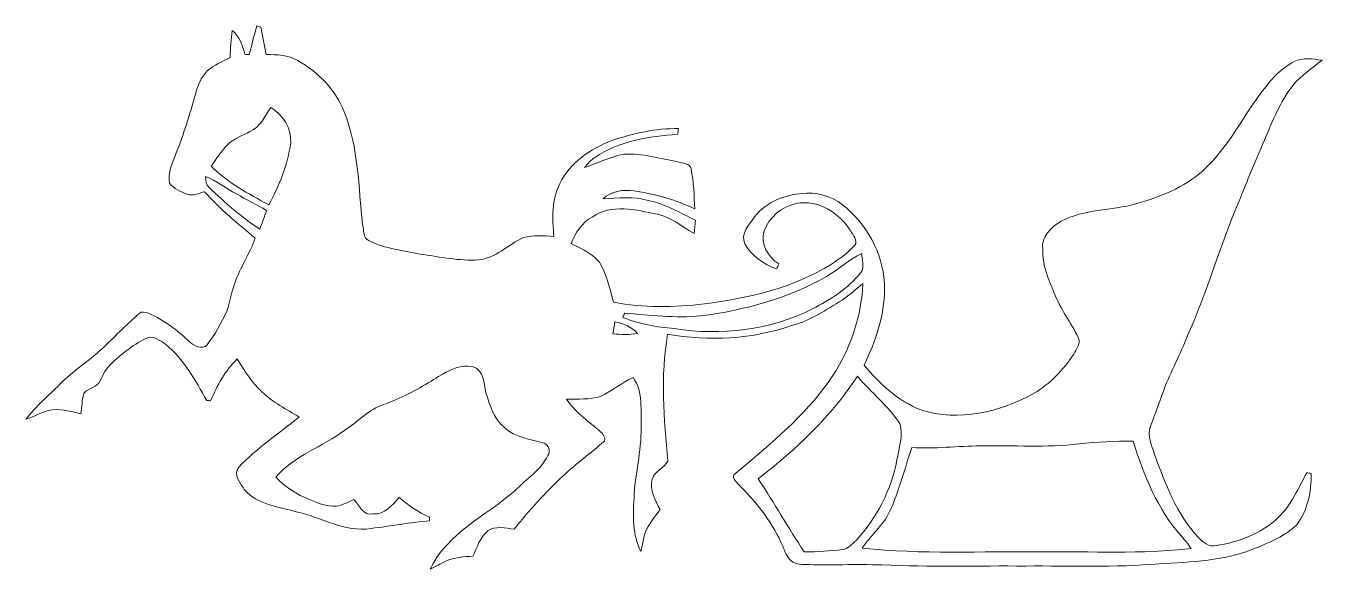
# Model space of a CAD drawing. Header units: centimetres. Extents: x -16.2 to 16.2, y -6.8 to 6.8.
import ezdxf

# ---------------------------------------------------------------- set-up
doc = ezdxf.new("R2010")
doc.units = ezdxf.units.CM
doc.header["$MEASUREMENT"] = 0
doc.layers.add('Layer 1', color=7, linetype='Continuous')

msp = doc.modelspace()

# ---------------------------------------------------------------- linework, layer by layer
at = {"layer": 'Layer 1', "color": 250, "lineweight": 9}
for points, knots in [([(-10.4133, 6.77968), (-10.38931, 6.77263), (-10.34133, 6.75816), (-10.31735, 6.75111), (-10.31735, 6.75111), (-10.27113, 6.52216), (-10.22457, 6.2932), (-10.18188, 6.06354), (-10.18188, 6.06354), (-9.91236, 6.06919), (-9.63296, 6.0512), (-9.39236, 5.91608), (-9.39236, 5.91608), (-8.88472, 5.62751), (-8.45045, 5.18266), (-8.23666, 4.63374), (-8.23666, 4.63374), (-7.87436, 3.74121), (-7.88036, 2.76013), (-7.77593, 1.81751), (-7.77593, 1.81751), (-7.73889, 1.69051), (-7.77205, 1.47673), (-7.61542, 1.4164), (-7.61542, 1.4164), (-7.20408, 1.21779), (-6.7423, 1.16346), (-6.29956, 1.07421), (-6.29956, 1.07421), (-5.83142, 1.01424), (-5.36293, 0.90734), (-4.8888, 0.9405), (-4.8888, 0.9405), (-4.44571, 0.96626), (-4.14656, 1.33456), (-3.75674, 1.49401), (-3.75674, 1.49401), (-3.51156, 1.56915), (-3.25121, 1.53529), (-2.99932, 1.52682), (-2.99932, 1.52682), (-3.03919, 1.96956), (-3.06035, 2.44122), (-2.84869, 2.84833), (-2.84869, 2.84833), (-2.59469, 3.37502), (-2.0814, 3.71087), (-1.55152, 3.91583), (-1.55152, 3.91583), (-1.01742, 4.10069), (-0.45403, 4.22522), (0.11359, 4.21746), (0.11359, 4.21746), (0.10618, 4.17019), (0.09912, 4.12256), (0.09207, 4.07458), (0.09207, 4.07458), (-0.62337, 4.02237), (-1.37337, 3.91054), (-1.97768, 3.49391), (-1.97768, 3.49391), (-2.08034, 3.4297), (-2.15865, 3.33622), (-2.23344, 3.24273), (-2.23344, 3.24273), (-1.90607, 3.3528), (-1.59492, 3.51578), (-1.25307, 3.57717), (-1.25307, 3.57717), (-0.7927, 3.60398), (-0.34361, 3.46886), (0.10512, 3.38596), (0.10512, 3.38596), (0.21413, 3.34574), (0.39722, 3.35456), (0.42544, 3.21028), (0.42544, 3.21028), (0.496, 2.88466), (0.502, 2.54917), (0.51717, 2.21721), (0.51717, 2.21721), (0.03562, 2.43734), (-0.47837, 2.58657), (-1.0026, 2.65959), (-1.0026, 2.65959), (-1.27389, 2.70545), (-1.56634, 2.65148), (-1.77236, 2.46133), (-1.77236, 2.46133), (-1.39701, 2.47438), (-1.01248, 2.53436), (-0.64594, 2.42323), (-0.64594, 2.42323), (-0.22226, 2.33892), (0.15239, 2.11349), (0.53657, 1.92722), (0.53657, 1.92722), (0.52528, 1.81786), (0.51611, 1.70568), (0.50058, 1.59597), (0.50058, 1.59597), (0.1979, 1.76495), (-0.06986, 2.01683), (-0.42193, 2.07716), (-0.42193, 2.07716), (-0.9458, 2.19181), (-1.56599, 2.34244), (-2.04435, 2.00872), (-2.04435, 2.00872), (-2.30576, 1.87219), (-2.45993, 1.61431), (-2.56576, 1.34902), (-2.56576, 1.34902), (-2.2853, 1.19768), (-1.95052, 1.07421), (-1.79847, 0.77435), (-1.79847, 0.77435), (-1.663, 0.49212), (-1.58998, 0.18485), (-1.51131, -0.11712), (-1.51131, -0.11712), (-0.76518, -0.26423), (0.00529, -0.24024), (0.75882, -0.16193), (0.75882, -0.16193), (1.85807, -0.0127), (2.97814, 0.23742), (3.931, 0.83079), (3.931, 0.83079), (4.13173, 0.97825), (4.35574, 1.11019), (4.51273, 1.30775), (4.51273, 1.30775), (4.60763, 1.42275), (4.46263, 1.56069), (4.41361, 1.65806), (4.41361, 1.65806), (4.12926, 2.11067), (3.60009, 2.45674), (3.04764, 2.34597), (3.04764, 2.34597), (2.6931, 2.26801), (2.3756, 2.00484), (2.25424, 1.66052), (2.25424, 1.66052), (2.15053, 1.33667), (2.3509, 1.01106), (2.61619, 0.8382), (2.61619, 0.8382), (2.59997, 0.79728), (2.58409, 0.756), (2.56822, 0.71473), (2.56822, 0.71473), (2.24049, 0.82338), (1.93639, 1.03364), (1.76635, 1.3395), (1.76635, 1.3395), (1.65734, 1.59209), (1.87536, 1.82174), (2.01012, 2.01119), (2.01012, 2.01119), (2.31351, 2.41547), (2.82962, 2.5908), (3.31928, 2.60209), (3.31928, 2.60209), (3.68476, 2.6229), (4.04424, 2.47121), (4.31376, 2.22956), (4.31376, 2.22956), (4.8842, 1.72544), (5.26591, 0.98037), (5.25497, 0.21025), (5.25497, 0.21025), (5.26132, -0.4565), (5.03096, -1.09608), (4.74944, -1.69157), (4.74944, -1.69157), (5.13855, -2.15018), (5.59046, -2.58516), (6.16196, -2.80176), (6.16196, -2.80176), (7.10917, -3.11256), (8.14352, -2.8635), (8.99124, -2.39042), (8.99124, -2.39042), (9.39164, -2.14877), (9.72997, -1.80305), (9.9829, -1.41111), (9.9829, -1.41111), (10.04217, -1.29293), (10.15964, -1.15711), (10.09932, -1.01565), (10.09932, -1.01565), (9.92363, -0.62689), (9.64495, -0.2921), (9.49642, 0.10971), (9.49642, 0.10971), (9.35319, 0.45685), (9.18527, 0.81209), (9.20679, 1.19768), (9.20679, 1.19768), (9.16481, 1.51271), (9.4181, 1.76001), (9.66646, 1.90359), (9.66646, 1.90359), (10.24219, 2.21086), (10.91601, 2.16359), (11.5316, 2.33821), (11.5316, 2.33821), (12.13168, 2.50754), (12.73246, 2.74249), (13.20271, 3.16547), (13.20271, 3.16547), (13.95871, 3.83646), (14.32419, 4.82318), (15.02199, 5.54461), (15.02199, 5.54461), (15.15604, 5.68572), (15.31761, 5.7972), (15.48765, 5.89139), (15.48765, 5.89139), (15.7032, 5.99122), (15.95403, 5.95842), (16.18298, 5.92525), (16.18298, 5.92525), (15.93533, 5.71923), (15.65804, 5.54179), (15.45061, 5.29202), (15.45061, 5.29202), (15.06044, 4.78825), (14.85865, 4.17654), (14.60359, 3.6001), (14.60359, 3.6001), (14.4205, 3.18841), (14.25928, 2.76754), (14.08571, 2.35197), (14.08571, 2.35197), (13.63628, 1.28552), (13.31701, 0.16898), (12.85099, -0.89076), (12.85099, -0.89076), (12.67249, -1.33844), (12.45376, -1.76848), (12.26503, -2.21156), (12.26503, -2.21156), (12.15108, -2.54917), (12.02055, -2.88078), (11.89955, -3.21557), (11.89955, -3.21557), (11.80536, -3.45405), (11.93165, -3.69182), (12.00009, -3.91548), (12.00009, -3.91548), (12.26679, -4.65243), (12.54725, -5.41126), (13.09653, -5.99158), (13.09653, -5.99158), (13.21083, -6.10941), (13.35299, -6.23888), (13.53538, -6.19231), (13.53538, -6.19231), (14.10229, -6.10764), (14.6678, -5.89245), (15.08866, -5.4924), (15.08866, -5.4924), (15.41674, -5.18301), (15.5889, -4.75897), (15.8048, -4.37303), (15.8048, -4.37303), (15.83055, -4.37797), (15.88206, -4.3882), (15.90781, -4.39314), (15.90781, -4.39314), (15.92439, -4.84046), (15.8242, -5.31107), (15.54904, -5.67196), (15.54904, -5.67196), (15.26293, -5.95665), (14.87982, -6.10835), (14.51434, -6.26181), (14.51434, -6.26181), (13.75551, -6.57543), (12.92119, -6.60435), (12.11298, -6.64669), (12.11298, -6.64669), (11.00667, -6.74405), (9.89471, -6.69255), (8.78557, -6.70454), (8.78557, -6.70454), (7.58613, -6.69396), (6.38598, -6.731), (5.18759, -6.67667), (5.18759, -6.67667), (4.54095, -6.65304), (3.89325, -6.68867), (3.24696, -6.66291), (3.24696, -6.66291), (3.10126, -6.67315), (2.93898, -6.62517), (2.85573, -6.49852), (2.85573, -6.49852), (2.77635, -6.37893), (2.73332, -6.23923), (2.67158, -6.11082), (2.67158, -6.11082), (2.41758, -5.56578), (2.04011, -5.08811), (1.61183, -4.66972), (1.61183, -4.66972), (1.55821, -4.60375), (1.45273, -4.52931), (1.49648, -4.43054), (1.49648, -4.43054), (2.28599, -3.75214), (3.11149, -3.09845), (3.74473, -2.26236), (3.74473, -2.26236), (4.32646, -1.51624), (4.67183, -0.59231), (4.7184, 0.35313), (4.7184, 0.35313), (4.54342, 0.21414), (4.38678, 0.05115), (4.19523, -0.06562), (4.19523, -0.06562), (3.79906, -0.3048), (3.41206, -0.57538), (2.95768, -0.69427), (2.95768, -0.69427), (1.96038, -1.04493), (0.87841, -1.0922), (-0.15876, -0.91652), (-0.15876, -0.91652), (-0.34326, -1.96356), (-0.24766, -3.03283), (-0.15558, -4.0834), (-0.15558, -4.0834), (-0.25189, -4.26085), (-0.47837, -4.33635), (-0.54928, -4.53178), (-0.54928, -4.53178), (-0.61631, -4.81048), (-0.46955, -5.05883), (-0.34679, -5.29414), (-0.34679, -5.29414), (-0.48261, -5.47864), (-0.63042, -5.65856), (-0.71897, -5.87234), (-0.71897, -5.87234), (-0.77118, -6.02368), (-0.786, -6.1849), (-0.83045, -6.33871), (-0.83045, -6.33871), (-1.03506, -5.92808), (-1.02941, -5.45606), (-0.99837, -5.00945), (-0.99837, -5.00945), (-0.98002, -4.41925), (-0.80787, -3.84422), (-0.82163, -3.25191), (-0.82163, -3.25191), (-0.83644, -2.82963), (-0.75883, -2.3682), (-1.01989, -1.99743), (-1.01989, -1.99743), (-1.30775, -2.12549), (-1.54764, -2.33892), (-1.83339, -2.47015), (-1.83339, -2.47015), (-2.10821, -2.55835), (-2.40172, -2.52836), (-2.6857, -2.53929), (-2.6857, -2.53929), (-2.47439, -2.84656), (-2.17453, -3.07128), (-1.88666, -3.3013), (-1.88666, -3.3013), (-1.8087, -3.37185), (-1.70392, -3.46498), (-1.73708, -3.58246), (-1.73708, -3.58246), (-2.07363, -3.8855), (-2.44476, -4.14761), (-2.7746, -4.45805), (-2.7746, -4.45805), (-3.2124, -4.86904), (-3.61563, -5.31566), (-3.99133, -5.78379), (-3.99133, -5.78379), (-4.20759, -5.76016), (-4.45524, -5.68819), (-4.64962, -5.82824), (-4.64962, -5.82824), (-4.84541, -5.98205), (-4.91702, -6.2417), (-5.0225, -6.45724), (-5.0225, -6.45724), (-5.25146, -6.47136), (-5.48747, -6.48547), (-5.69878, -6.58107), (-5.69878, -6.58107), (-5.83107, -6.64069), (-5.9556, -6.71583), (-6.08578, -6.77968), (-6.08578, -6.77968), (-5.66033, -5.87163), (-4.68243, -5.45042), (-3.96664, -4.81859), (-3.96664, -4.81859), (-3.68689, -4.53496), (-3.32741, -4.30777), (-3.1482, -3.94123), (-3.1482, -3.94123), (-3.08646, -3.8354), (-3.11962, -3.68547), (-3.23851, -3.63855), (-3.23851, -3.63855), (-3.57753, -3.53589), (-3.96347, -3.50308), (-4.23405, -3.24944), (-4.23405, -3.24944), (-4.50286, -3.02895), (-4.59776, -2.68676), (-4.69548, -2.36926), (-4.69548, -2.36926), (-4.76498, -2.13748), (-4.72829, -1.82986), (-5.01227, -1.73002), (-5.01227, -1.73002), (-5.41197, -1.64888), (-5.74429, -1.89442), (-6.06461, -2.08527), (-6.06461, -2.08527), (-6.43679, -2.3181), (-6.8312, -2.51425), (-7.24218, -2.66876), (-7.24218, -2.66876), (-7.62177, -2.79224), (-7.89059, -3.1055), (-8.22149, -3.31364), (-8.22149, -3.31364), (-8.77888, -3.72745), (-9.48162, -3.94829), (-9.94305, -4.48416), (-9.94305, -4.48416), (-9.7088, -4.73287), (-9.416, -4.91737), (-9.10132, -5.04649), (-9.10132, -5.04649), (-8.89001, -5.13433), (-8.66952, -5.22182), (-8.43563, -5.20771), (-8.43563, -5.20771), (-8.27758, -5.18654), (-8.13577, -5.10681), (-7.99148, -5.04402), (-7.99148, -5.04402), (-7.86025, -5.19359), (-7.76394, -5.45712), (-7.51312, -5.39856), (-7.51312, -5.39856), (-7.21784, -5.43807), (-7.04498, -5.17419), (-6.85907, -4.99604), (-6.85907, -4.99604), (-6.63082, -5.18901), (-6.38564, -5.3654), (-6.10765, -5.48005), (-6.10765, -5.48005), (-6.10624, -5.50333), (-6.10271, -5.5499), (-6.1013, -5.57354), (-6.1013, -5.57354), (-6.59166, -5.61693), (-7.07602, -5.70583), (-7.56427, -5.7658), (-7.56427, -5.7658), (-8.22784, -5.87093), (-8.81063, -5.47829), (-9.43752, -5.34811), (-9.43752, -5.34811), (-9.88378, -5.2257), (-10.39425, -5.1622), (-10.72551, -4.80307), (-10.72551, -4.80307), (-10.80912, -4.64644), (-11.02925, -4.41466), (-10.86627, -4.23404), (-10.86627, -4.23404), (-10.41753, -3.75744), (-9.8672, -3.3969), (-9.36202, -2.98591), (-9.36202, -2.98591), (-9.68093, -2.79083), (-10.01678, -2.61514), (-10.28877, -2.35444), (-10.28877, -2.35444), (-10.55053, -2.12655), (-10.72339, -1.8228), (-10.90648, -1.53353), (-10.90648, -1.53353), (-11.20423, -1.82704), (-11.41096, -2.19498), (-11.57077, -2.5774), (-11.57077, -2.5774), (-11.59511, -2.57598), (-11.64344, -2.57316), (-11.66743, -2.57175), (-11.66743, -2.57175), (-11.95282, -2.06551), (-12.24281, -1.53988), (-12.69718, -1.16381), (-12.69718, -1.16381), (-12.83865, -1.07139), (-13.01504, -0.92569), (-13.19213, -1.02517), (-13.19213, -1.02517), (-13.52586, -1.18992), (-13.82008, -1.42628), (-14.08431, -1.68628), (-14.08431, -1.68628), (-14.22154, -1.81081), (-14.27445, -1.99249), (-14.37112, -2.14489), (-14.37112, -2.14489), (-14.46813, -2.2606), (-14.65475, -2.2733), (-14.74083, -2.4003), (-14.74083, -2.4003), (-14.78422, -2.56223), (-14.78528, -2.73403), (-14.80927, -2.90019), (-14.80927, -2.90019), (-15.07949, -2.84868), (-15.35501, -2.75026), (-15.63124, -2.8194), (-15.63124, -2.8194), (-15.82068, -2.87831), (-15.99248, -2.98238), (-16.18298, -3.04024), (-16.18298, -3.04024), (-15.93886, -2.71321), (-15.61889, -2.45392), (-15.33349, -2.16464), (-15.33349, -2.16464), (-14.98601, -1.81363), (-14.56091, -1.55363), (-14.20778, -1.20897), (-14.20778, -1.20897), (-13.92556, -0.93874), (-13.6511, -0.65934), (-13.35653, -0.40217), (-13.35653, -0.40217), (-13.29726, -0.33796), (-13.19742, -0.36442), (-13.12334, -0.39053), (-13.12334, -0.39053), (-12.74022, -0.55704), (-12.4065, -0.81633), (-12.10275, -1.09961), (-12.10275, -1.09961), (-11.99516, -1.20509), (-11.78631, -1.30916), (-11.65825, -1.18428), (-11.65825, -1.18428), (-11.46282, -0.92287), (-11.30371, -0.63535), (-11.16507, -0.34078), (-11.16507, -0.34078), (-11.08005, -0.07796), (-11.03595, 0.19755), (-10.93188, 0.45438), (-10.93188, 0.45438), (-10.79395, 0.80504), (-10.58546, 1.1236), (-10.45705, 1.47849), (-10.45705, 1.47849), (-10.89167, 1.85173), (-11.34605, 2.20662), (-11.7214, 2.64195), (-11.7214, 2.64195), (-11.86392, 2.60421), (-12.01315, 2.52518), (-12.16237, 2.57986), (-12.16237, 2.57986), (-12.32148, 2.63807), (-12.49081, 2.72097), (-12.597, 2.85256), (-12.597, 2.85256), (-12.65168, 3.10797), (-12.52221, 3.3528), (-12.4386, 3.58599), (-12.4386, 3.58599), (-12.24528, 4.06929), (-12.09182, 4.56706), (-11.95177, 5.06836), (-11.95177, 5.06836), (-11.90202, 5.28426), (-11.80818, 5.49487), (-11.6572, 5.65891), (-11.6572, 5.65891), (-11.48575, 5.79967), (-11.27902, 5.8861), (-11.08464, 5.98876), (-11.08464, 5.98876), (-11.07194, 6.21594), (-11.06594, 6.44384), (-11.03278, 6.66891), (-11.03278, 6.66891), (-10.84722, 6.52286), (-10.77666, 6.28862), (-10.71281, 6.07166), (-10.71281, 6.07166), (-10.68706, 6.06954), (-10.6359, 6.06496), (-10.6105, 6.06249), (-10.6105, 6.06249), (-10.53642, 6.29955), (-10.49409, 6.54509), (-10.4133, 6.77968), (-10.4133, 6.77968), (-10.4133, 6.77968), (-10.4133, 6.77968), (-10.4133, 6.77968)], [0, 0, 0, 0, 0.00636943, 0.00636943, 0.00636943, 0.00636943, 0.01273885, 0.01273885, 0.01273885, 0.01273885, 0.01910828, 0.01910828, 0.01910828, 0.01910828, 0.02547771, 0.02547771, 0.02547771, 0.02547771, 0.03184713, 0.03184713, 0.03184713, 0.03184713, 0.03821656, 0.03821656, 0.03821656, 0.03821656, 0.04458599, 0.04458599, 0.04458599, 0.04458599, 0.05095541, 0.05095541, 0.05095541, 0.05095541, 0.05732484, 0.05732484, 0.05732484, 0.05732484, 0.06369427, 0.06369427, 0.06369427, 0.06369427, 0.07006369, 0.07006369, 0.07006369, 0.07006369, 0.07643312, 0.07643312, 0.07643312, 0.07643312, 0.08280255, 0.08280255, 0.08280255, 0.08280255, 0.08917197, 0.08917197, 0.08917197, 0.08917197, 0.0955414, 0.0955414, 0.0955414, 0.0955414, 0.10191083, 0.10191083, 0.10191083, 0.10191083, 0.10828025, 0.10828025, 0.10828025, 0.10828025, 0.11464968, 0.11464968, 0.11464968, 0.11464968, 0.12101911, 0.12101911, 0.12101911, 0.12101911, 0.12738854, 0.12738854, 0.12738854, 0.12738854, 0.13375796, 0.13375796, 0.13375796, 0.13375796, 0.14012739, 0.14012739, 0.14012739, 0.14012739, 0.14649682, 0.14649682, 0.14649682, 0.14649682, 0.15286624, 0.15286624, 0.15286624, 0.15286624, 0.15923567, 0.15923567, 0.15923567, 0.15923567, 0.1656051, 0.1656051, 0.1656051, 0.1656051, 0.17197452, 0.17197452, 0.17197452, 0.17197452, 0.17834395, 0.17834395, 0.17834395, 0.17834395, 0.18471338, 0.18471338, 0.18471338, 0.18471338, 0.1910828, 0.1910828, 0.1910828, 0.1910828, 0.19745223, 0.19745223, 0.19745223, 0.19745223, 0.20382166, 0.20382166, 0.20382166, 0.20382166, 0.21019108, 0.21019108, 0.21019108, 0.21019108, 0.21656051, 0.21656051, 0.21656051, 0.21656051, 0.22292994, 0.22292994, 0.22292994, 0.22292994, 0.22929936, 0.22929936, 0.22929936, 0.22929936, 0.23566879, 0.23566879, 0.23566879, 0.23566879, 0.24203822, 0.24203822, 0.24203822, 0.24203822, 0.24840764, 0.24840764, 0.24840764, 0.24840764, 0.25477707, 0.25477707, 0.25477707, 0.25477707, 0.2611465, 0.2611465, 0.2611465, 0.2611465, 0.26751592, 0.26751592, 0.26751592, 0.26751592, 0.27388535, 0.27388535, 0.27388535, 0.27388535, 0.28025478, 0.28025478, 0.28025478, 0.28025478, 0.2866242, 0.2866242, 0.2866242, 0.2866242, 0.29299363, 0.29299363, 0.29299363, 0.29299363, 0.29936306, 0.29936306, 0.29936306, 0.29936306, 0.30573248, 0.30573248, 0.30573248, 0.30573248, 0.31210191, 0.31210191, 0.31210191, 0.31210191, 0.31847134, 0.31847134, 0.31847134, 0.31847134, 0.32484076, 0.32484076, 0.32484076, 0.32484076, 0.33121019, 0.33121019, 0.33121019, 0.33121019, 0.33757962, 0.33757962, 0.33757962, 0.33757962, 0.34394904, 0.34394904, 0.34394904, 0.34394904, 0.35031847, 0.35031847, 0.35031847, 0.35031847, 0.3566879, 0.3566879, 0.3566879, 0.3566879, 0.36305732, 0.36305732, 0.36305732, 0.36305732, 0.36942675, 0.36942675, 0.36942675, 0.36942675, 0.37579618, 0.37579618, 0.37579618, 0.37579618, 0.38216561, 0.38216561, 0.38216561, 0.38216561, 0.38853503, 0.38853503, 0.38853503, 0.38853503, 0.39490446, 0.39490446, 0.39490446, 0.39490446, 0.40127389, 0.40127389, 0.40127389, 0.40127389, 0.40764331, 0.40764331, 0.40764331, 0.40764331, 0.41401274, 0.41401274, 0.41401274, 0.41401274, 0.42038217, 0.42038217, 0.42038217, 0.42038217, 0.42675159, 0.42675159, 0.42675159, 0.42675159, 0.43312102, 0.43312102, 0.43312102, 0.43312102, 0.43949045, 0.43949045, 0.43949045, 0.43949045, 0.44585987, 0.44585987, 0.44585987, 0.44585987, 0.4522293, 0.4522293, 0.4522293, 0.4522293, 0.45859873, 0.45859873, 0.45859873, 0.45859873, 0.46496815, 0.46496815, 0.46496815, 0.46496815, 0.47133758, 0.47133758, 0.47133758, 0.47133758, 0.47770701, 0.47770701, 0.47770701, 0.47770701, 0.48407643, 0.48407643, 0.48407643, 0.48407643, 0.49044586, 0.49044586, 0.49044586, 0.49044586, 0.49681529, 0.49681529, 0.49681529, 0.49681529, 0.50318471, 0.50318471, 0.50318471, 0.50318471, 0.50955414, 0.50955414, 0.50955414, 0.50955414, 0.51592357, 0.51592357, 0.51592357, 0.51592357, 0.52229299, 0.52229299, 0.52229299, 0.52229299, 0.52866242, 0.52866242, 0.52866242, 0.52866242, 0.53503185, 0.53503185, 0.53503185, 0.53503185, 0.54140127, 0.54140127, 0.54140127, 0.54140127, 0.5477707, 0.5477707, 0.5477707, 0.5477707, 0.55414013, 0.55414013, 0.55414013, 0.55414013, 0.56050955, 0.56050955, 0.56050955, 0.56050955, 0.56687898, 0.56687898, 0.56687898, 0.56687898, 0.57324841, 0.57324841, 0.57324841, 0.57324841, 0.57961783, 0.57961783, 0.57961783, 0.57961783, 0.58598726, 0.58598726, 0.58598726, 0.58598726, 0.59235669, 0.59235669, 0.59235669, 0.59235669, 0.59872611, 0.59872611, 0.59872611, 0.59872611, 0.60509554, 0.60509554, 0.60509554, 0.60509554, 0.61146497, 0.61146497, 0.61146497, 0.61146497, 0.61783439, 0.61783439, 0.61783439, 0.61783439, 0.62420382, 0.62420382, 0.62420382, 0.62420382, 0.63057325, 0.63057325, 0.63057325, 0.63057325, 0.63694268, 0.63694268, 0.63694268, 0.63694268, 0.6433121, 0.6433121, 0.6433121, 0.6433121, 0.64968153, 0.64968153, 0.64968153, 0.64968153, 0.65605096, 0.65605096, 0.65605096, 0.65605096, 0.66242038, 0.66242038, 0.66242038, 0.66242038, 0.66878981, 0.66878981, 0.66878981, 0.66878981, 0.67515924, 0.67515924, 0.67515924, 0.67515924, 0.68152866, 0.68152866, 0.68152866, 0.68152866, 0.68789809, 0.68789809, 0.68789809, 0.68789809, 0.69426752, 0.69426752, 0.69426752, 0.69426752, 0.70063694, 0.70063694, 0.70063694, 0.70063694, 0.70700637, 0.70700637, 0.70700637, 0.70700637, 0.7133758, 0.7133758, 0.7133758, 0.7133758, 0.71974522, 0.71974522, 0.71974522, 0.71974522, 0.72611465, 0.72611465, 0.72611465, 0.72611465, 0.73248408, 0.73248408, 0.73248408, 0.73248408, 0.7388535, 0.7388535, 0.7388535, 0.7388535, 0.74522293, 0.74522293, 0.74522293, 0.74522293, 0.75159236, 0.75159236, 0.75159236, 0.75159236, 0.75796178, 0.75796178, 0.75796178, 0.75796178, 0.76433121, 0.76433121, 0.76433121, 0.76433121, 0.77070064, 0.77070064, 0.77070064, 0.77070064, 0.77707006, 0.77707006, 0.77707006, 0.77707006, 0.78343949, 0.78343949, 0.78343949, 0.78343949, 0.78980892, 0.78980892, 0.78980892, 0.78980892, 0.79617834, 0.79617834, 0.79617834, 0.79617834, 0.80254777, 0.80254777, 0.80254777, 0.80254777, 0.8089172, 0.8089172, 0.8089172, 0.8089172, 0.81528662, 0.81528662, 0.81528662, 0.81528662, 0.82165605, 0.82165605, 0.82165605, 0.82165605, 0.82802548, 0.82802548, 0.82802548, 0.82802548, 0.8343949, 0.8343949, 0.8343949, 0.8343949, 0.84076433, 0.84076433, 0.84076433, 0.84076433, 0.84713376, 0.84713376, 0.84713376, 0.84713376, 0.85350318, 0.85350318, 0.85350318, 0.85350318, 0.85987261, 0.85987261, 0.85987261, 0.85987261, 0.86624204, 0.86624204, 0.86624204, 0.86624204, 0.87261146, 0.87261146, 0.87261146, 0.87261146, 0.87898089, 0.87898089, 0.87898089, 0.87898089, 0.88535032, 0.88535032, 0.88535032, 0.88535032, 0.89171975, 0.89171975, 0.89171975, 0.89171975, 0.89808917, 0.89808917, 0.89808917, 0.89808917, 0.9044586, 0.9044586, 0.9044586, 0.9044586, 0.91082803, 0.91082803, 0.91082803, 0.91082803, 0.91719745, 0.91719745, 0.91719745, 0.91719745, 0.92356688, 0.92356688, 0.92356688, 0.92356688, 0.92993631, 0.92993631, 0.92993631, 0.92993631, 0.93630573, 0.93630573, 0.93630573, 0.93630573, 0.94267516, 0.94267516, 0.94267516, 0.94267516, 0.94904459, 0.94904459, 0.94904459, 0.94904459, 0.95541401, 0.95541401, 0.95541401, 0.95541401, 0.96178344, 0.96178344, 0.96178344, 0.96178344, 0.96815287, 0.96815287, 0.96815287, 0.96815287, 0.97452229, 0.97452229, 0.97452229, 0.97452229, 0.98089172, 0.98089172, 0.98089172, 0.98089172, 0.98726115, 0.98726115, 0.98726115, 0.98726115, 1, 1, 1, 1]), ([(-10.06617, 4.7438), (-10.21857, 4.52649), (-10.32793, 4.25132), (-10.58898, 4.14161), (-10.58898, 4.14161), (-10.77737, 4.03648), (-10.99468, 3.96981), (-11.14884, 3.81106), (-11.14884, 3.81106), (-11.30653, 3.6516), (-11.4286, 3.46146), (-11.55771, 3.27872), (-11.55771, 3.27872), (-11.14778, 2.86385), (-10.6232, 2.59362), (-10.11979, 2.31034), (-10.11979, 2.31034), (-9.85556, 2.79047), (-9.6506, 3.31152), (-9.57087, 3.85551), (-9.57087, 3.85551), (-9.54512, 4.2224), (-9.76031, 4.55648), (-10.06617, 4.7438), (-10.06617, 4.7438), (-10.06617, 4.7438), (-10.06617, 4.7438), (-10.06617, 4.7438)], [0, 0, 0, 0, 0.125, 0.125, 0.125, 0.125, 0.25, 0.25, 0.25, 0.25, 0.375, 0.375, 0.375, 0.375, 0.5, 0.5, 0.5, 0.5, 0.625, 0.625, 0.625, 0.625, 0.75, 0.75, 0.75, 0.75, 1, 1, 1, 1]), ([(-11.69741, 3.02189), (-11.69, 2.92594), (-11.69036, 2.81517), (-11.61133, 2.74567), (-11.61133, 2.74567), (-11.21375, 2.37137), (-10.80347, 2.00731), (-10.3438, 1.70991), (-10.3438, 1.70991), (-10.2856, 1.86443), (-10.22527, 2.01754), (-10.17765, 2.17558), (-10.17765, 2.17558), (-10.42565, 2.31387), (-10.67542, 2.44969), (-10.92553, 2.5848), (-10.92553, 2.5848), (-11.18483, 2.72662), (-11.42048, 2.91359), (-11.69741, 3.02189), (-11.69741, 3.02189), (-11.69741, 3.02189), (-11.69741, 3.02189), (-11.69741, 3.02189)], [0, 0, 0, 0, 0.14285714, 0.14285714, 0.14285714, 0.14285714, 0.28571429, 0.28571429, 0.28571429, 0.28571429, 0.42857143, 0.42857143, 0.42857143, 0.42857143, 0.57142857, 0.57142857, 0.57142857, 0.57142857, 0.71428571, 0.71428571, 0.71428571, 0.71428571, 1, 1, 1, 1]), ([(3.81105, 0.52776), (2.85185, -0.02681), (1.76212, -0.31468), (0.67027, -0.45932), (0.67027, -0.45932), (0.03668, -0.51506), (-0.60008, -0.44768), (-1.2312, -0.38876), (-1.2312, -0.38876), (-1.24672, -0.42404), (-1.26189, -0.45967), (-1.27671, -0.49565), (-1.27671, -0.49565), (-0.8689, -0.66216), (-0.43216, -0.74048), (0.00564, -0.77541), (0.00564, -0.77541), (1.17051, -0.96308), (2.40065, -0.81809), (3.45863, -0.28399), (3.45863, -0.28399), (3.90912, -0.05468), (4.3508, 0.22401), (4.66795, 0.62406), (4.66795, 0.62406), (4.76991, 0.76129), (4.68172, 0.95109), (4.6923, 1.09996), (4.6923, 1.09996), (4.37056, 0.95497), (4.11692, 0.69991), (3.81105, 0.52776), (3.81105, 0.52776), (3.81105, 0.52776), (3.81105, 0.52776), (3.81105, 0.52776)], [0, 0, 0, 0, 0.1, 0.1, 0.1, 0.1, 0.2, 0.2, 0.2, 0.2, 0.3, 0.3, 0.3, 0.3, 0.4, 0.4, 0.4, 0.4, 0.5, 0.5, 0.5, 0.5, 0.6, 0.6, 0.6, 0.6, 0.7, 0.7, 0.7, 0.7, 0.8, 0.8, 0.8, 0.8, 1, 1, 1, 1]), ([(-1.47532, -0.61101), (-1.4919, -0.70908), (-1.50778, -0.80786), (-1.5233, -0.90664), (-1.5233, -0.90664), (-1.31904, -0.92922), (-1.11196, -0.9271), (-0.90735, -0.90276), (-0.90735, -0.90276), (-1.04811, -0.73237), (-1.26401, -0.65017), (-1.47532, -0.61101), (-1.47532, -0.61101), (-1.47532, -0.61101), (-1.47532, -0.61101), (-1.47532, -0.61101)], [0, 0, 0, 0, 0.2, 0.2, 0.2, 0.2, 0.4, 0.4, 0.4, 0.4, 0.6, 0.6, 0.6, 0.6, 1, 1, 1, 1]), ([(2.10467, -4.52826), (2.50225, -5.12727), (2.85255, -5.75557), (3.25437, -6.35212), (3.25437, -6.35212), (3.57645, -6.34365), (3.89925, -6.33518), (4.21957, -6.29461), (4.21957, -6.29461), (4.35681, -6.26992), (4.44958, -6.1535), (4.54483, -6.06284), (4.54483, -6.06284), (5.06835, -5.50933), (5.42466, -4.80201), (5.56577, -4.05342), (5.56577, -4.05342), (5.61233, -3.75603), (5.73369, -3.44629), (5.64056, -3.14607), (5.64056, -3.14607), (5.34528, -2.70298), (4.91736, -2.37208), (4.58011, -1.96356), (4.58011, -1.96356), (3.93417, -2.97321), (3.04094, -3.79271), (2.10467, -4.52826), (2.10467, -4.52826), (2.10467, -4.52826), (2.10467, -4.52826), (2.10467, -4.52826)], [0, 0, 0, 0, 0.11111111, 0.11111111, 0.11111111, 0.11111111, 0.22222222, 0.22222222, 0.22222222, 0.22222222, 0.33333333, 0.33333333, 0.33333333, 0.33333333, 0.44444444, 0.44444444, 0.44444444, 0.44444444, 0.55555556, 0.55555556, 0.55555556, 0.55555556, 0.66666667, 0.66666667, 0.66666667, 0.66666667, 0.77777778, 0.77777778, 0.77777778, 0.77777778, 1, 1, 1, 1]), ([(10.11978, -3.65725), (9.30168, -3.74474), (8.47725, -3.69147), (7.65668, -3.70558), (7.65668, -3.70558), (7.08377, -3.70135), (6.51298, -3.78672), (5.94007, -3.74615), (5.94007, -3.74615), (5.7538, -4.27884), (5.62468, -4.83341), (5.38444, -5.346), (5.38444, -5.346), (5.21934, -5.6956), (4.90502, -5.93831), (4.69899, -6.25969), (4.69899, -6.25969), (6.18595, -6.41421), (7.68173, -6.33201), (9.17363, -6.35176), (9.17363, -6.35176), (10.41893, -6.32954), (11.6713, -6.41632), (12.91132, -6.26251), (12.91132, -6.26251), (12.84147, -6.15315), (12.75539, -6.05614), (12.67143, -5.95806), (12.67143, -5.95806), (12.06853, -5.29026), (11.72951, -4.43265), (11.46458, -3.58563), (11.46458, -3.58563), (11.01549, -3.5807), (10.5657, -3.60433), (10.11978, -3.65725)], [0, 0, 0, 0, 0.1, 0.1, 0.1, 0.1, 0.2, 0.2, 0.2, 0.2, 0.3, 0.3, 0.3, 0.3, 0.4, 0.4, 0.4, 0.4, 0.5, 0.5, 0.5, 0.5, 0.6, 0.6, 0.6, 0.6, 0.7, 0.7, 0.7, 0.7, 0.8, 0.8, 0.8, 0.8, 1, 1, 1, 1])]:
    msp.add_open_spline(points, degree=3, knots=knots, dxfattribs=at)

doc.saveas('drawing.dxf')
